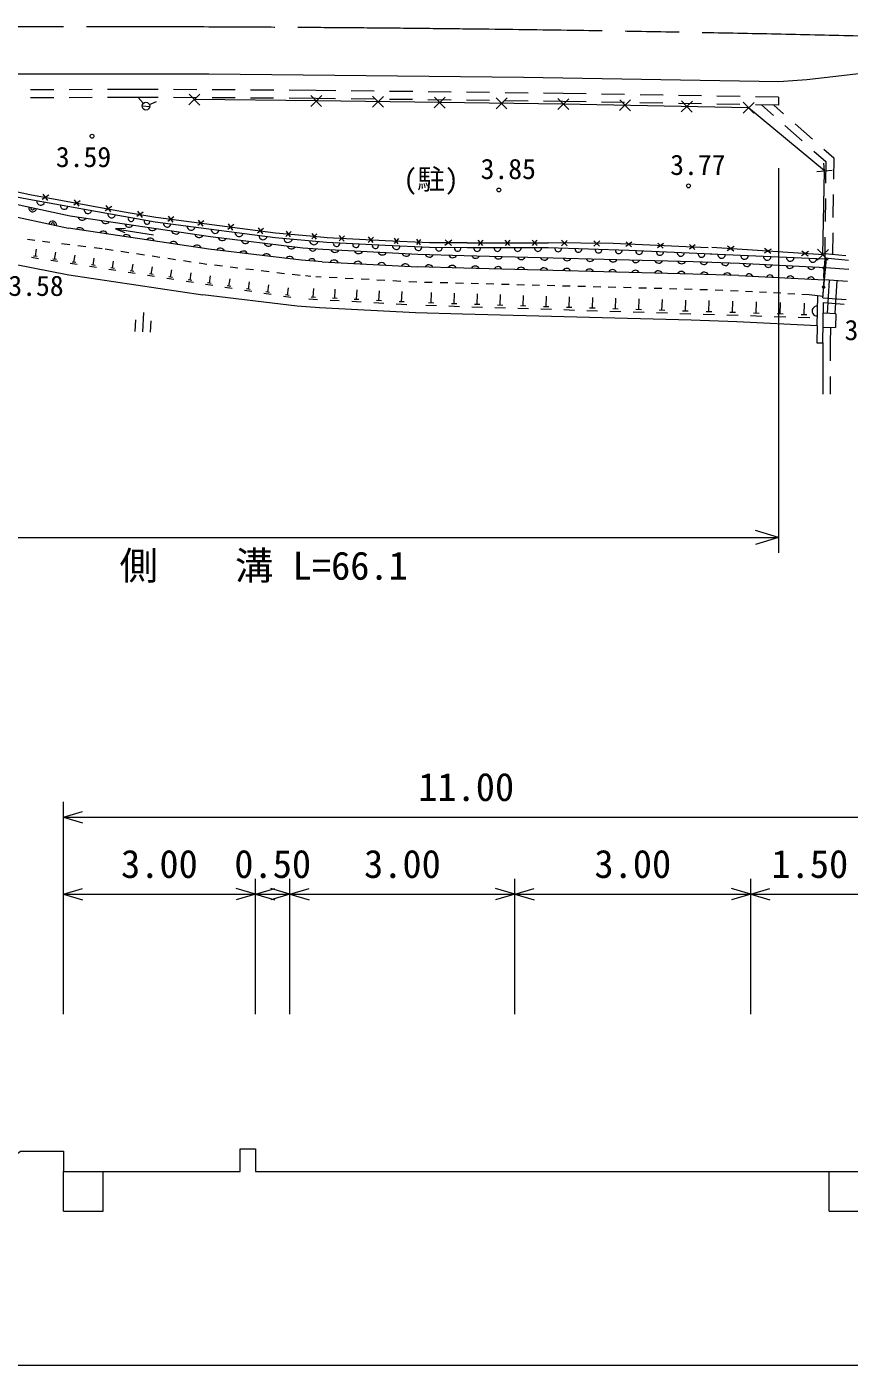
# Model space of a CAD drawing. Units: millimetres, scale not verified. Extents: x 40000 to 680000, y 20000 to 380000.
# Drawn here: x 181985 to 235404, y 205000 to 291997 of the extents above; entities that cross this region are included whole.
import ezdxf
from ezdxf.enums import TextEntityAlignment as Align

# ---------------------------------------------------------------- set-up
doc = ezdxf.new("R2010")
doc.units = ezdxf.units.MM
doc.header["$LTSCALE"] = 1000
doc.linetypes.add('CHAIN', pattern=[18.5, 12, -1.5, 3.5, -1.5])
for name, color, linetype, lineweight in [('M-BGD', 7, 'Continuous', 13), ('M-BMK', 2, 'CHAIN', 13), ('M-BMK-OTRS', 5, 'Continuous', 13), ('M-STR-HTXT', 7, 'Continuous', 13), ('M-TTL-BAND', 7, 'Continuous', 13)]:
    doc.layers.add(name, color=color, linetype=linetype, lineweight=lineweight)
doc.styles.add('ＭＳ ゴシック', font='')
doc.styles.get('ＭＳ ゴシック').set_extended_font_data('MS Gothic')

msp = doc.modelspace()

# ---------------------------------------------------------------- linework, layer by layer
at = {"layer": 'M-BGD'}
for p, q in [((183734, 287904), (182234, 287898)), ((183736, 287384), (182236, 287378)), ((186234, 287916), (184734, 287909)), ((186236, 287396), (184736, 287389)), ((188758, 287927), (187234, 287920)), ((188758, 287407), (187236, 287400)), ((190521, 287917), (188758, 287927)), ((190519, 287397), (188758, 287407)), ((189220, 287394), (189554, 287022)), ((189950, 286936), (190408, 287135)), ((193019, 287383), (191519, 287391)), ((193021, 287903), (191521, 287911)), ((192519, 286915), (193234, 287614)), ((193226, 286907), (192527, 287622)), ((195519, 287369), (194019, 287377)), ((195521, 287889), (194021, 287897)), ((198019, 287355), (196519, 287363)), ((198021, 287875), (196521, 287883)), ((200779, 287339), (199019, 287349)), ((200784, 287859), (199021, 287869)), ((200429, 286825), (201144, 287524)), ((201136, 286817), (200437, 287532)), ((202045, 287323), (200779, 287339)), ((202051, 287843), (200784, 287859)), ((204545, 287293), (203045, 287311)), ((204551, 287813), (203051, 287831)), ((204440, 286774), (205157, 287472)), ((205148, 286765), (204449, 287481)), ((207044, 287262), (205545, 287280)), ((207051, 287782), (205551, 287800)), ((209544, 287231), (208044, 287250)), ((209550, 287751), (208051, 287770)), ((208453, 286723), (209169, 287421)), ((209160, 286714), (208462, 287430)), ((212044, 287200), (210544, 287219)), ((212050, 287720), (210550, 287739)), ((212465, 286672), (213181, 287370)), ((213172, 286663), (212474, 287379)), ((214544, 287170), (213044, 287188)), ((214550, 287690), (213050, 287708)), ((216809, 287142), (215544, 287157)), ((216817, 287662), (215550, 287677)), ((216477, 286621), (217193, 287319)), ((217184, 286612), (216486, 287328)), ((218308, 287116), (216809, 287142)), ((218317, 287636), (216817, 287662)), ((220808, 287072), (219308, 287098)), ((220816, 287592), (219316, 287618)), ((220485, 286546), (221206, 287239)), ((221192, 286532), (220499, 287253)), ((223316, 287549), (221816, 287575)), ((225815, 287505), (224316, 287531)), ((224496, 286469), (225216, 287162)), ((225203, 286455), (224509, 287176)), ((228315, 287462), (226815, 287488)), ((229213, 286378), (228520, 287099)), ((230815, 287419), (229315, 287445)), ((230815, 287419), (230806, 286899)), ((189471, 286850), (189971, 286823)), ((223307, 287029), (221808, 287055)), ((225807, 286985), (224307, 287012)), ((228307, 286942), (226807, 286968)), ((228506, 286392), (229226, 287085)), ((230806, 286899), (229307, 286925)), ((229698, 286918), (230480, 286231)), ((230502, 286904), (231134, 286349)), ((231232, 285572), (232359, 284582)), ((231886, 285690), (233013, 284700)), ((233111, 283922), (233893, 283236)), ((233765, 284040), (234396, 283486)), ((233839, 282141), (233748, 283137)), ((233893, 283236), (233874, 281830)), ((234396, 283486), (234378, 282102)), ((184808, 279692), (171571, 282528)), ((233295, 282594), (234291, 282685)), ((171452, 281767), (184690, 278901)), ((178236, 281546), (182122, 280794)), ((179302, 281727), (182176, 281090)), ((183411, 281045), (182986, 280764)), ((183348, 280698), (183049, 281111)), ((234365, 281102), (234345, 279602)), ((182122, 280794), (188258, 279684)), ((185456, 280675), (185031, 280393)), ((185393, 280328), (185094, 280741)), ((187501, 280305), (187076, 280023)), ((187438, 279958), (187139, 280371)), ((233861, 280830), (233841, 279330)), ((188258, 279684), (190324, 279324)), ((189553, 279942), (189128, 279658)), ((189492, 279594), (189189, 280005)), ((190324, 279324), (198114, 278302)), ((191537, 279645), (191147, 279340)), ((191491, 279295), (191193, 279690)), ((193481, 279391), (193092, 279086)), ((193435, 279041), (193137, 279436)), ((193816, 277544), (184690, 278901)), ((188399, 278889), (187737, 278862)), ((187737, 278862), (190206, 278472)), ((187737, 278862), (188359, 278632)), ((195425, 279136), (195036, 278831)), ((195379, 278786), (195082, 279181)), ((197369, 278881), (196980, 278576)), ((197324, 278531), (197026, 278926)), ((199149, 278688), (198821, 278363)), ((199117, 278337), (198852, 278715)), ((200824, 278538), (200497, 278213)), ((200793, 278187), (200528, 278565)), ((202618, 278419), (202266, 278084)), ((202600, 278067), (202284, 278437)), ((234332, 278602), (234313, 277219)), ((182024, 278188), (182513, 278124)), ((182542, 277074), (182613, 277533)), ((183002, 278059), (183492, 277994)), ((184774, 277827), (184245, 277895)), ((185831, 277690), (185303, 277758)), ((186889, 277553), (186360, 277622)), ((187589, 277459), (187082, 277534)), ((199830, 276820), (193816, 277544)), ((198114, 278302), (201477, 278001)), ((201477, 278001), (205259, 277805)), ((204505, 278321), (204154, 277986)), ((204487, 277969), (204172, 278339)), ((205259, 277805), (208142, 277676)), ((206128, 278243), (205857, 277902)), ((206112, 277890), (205873, 278255)), ((207566, 278179), (207296, 277838)), ((207550, 277826), (207312, 278190)), ((208142, 277676), (210580, 277646)), ((210581, 277946), (208150, 277976)), ((209583, 278135), (209149, 277787)), ((209579, 277782), (209153, 278140)), ((210580, 277646), (215847, 277650)), ((211614, 278123), (211304, 277770)), ((211614, 277770), (211304, 278123)), ((213369, 278125), (213059, 277772)), ((213370, 277772), (213059, 278124)), ((215125, 277773), (214814, 278126)), ((215124, 278126), (214815, 277773)), ((220063, 277902), (215847, 277950)), ((215847, 277650), (221089, 277482)), ((217089, 278112), (216713, 277764)), ((217086, 277759), (216717, 278117)), ((219198, 278089), (218821, 277740)), ((219194, 277736), (218825, 278093)), ((226238, 277637), (220063, 277902)), ((221281, 278000), (220904, 277716)), ((221268, 277700), (220917, 278016)), ((223339, 277912), (222962, 277628)), ((223326, 277612), (222975, 277927)), ((225397, 277823), (225021, 277539)), ((225385, 277524), (225034, 277839)), ((233736, 277175), (226489, 277652)), ((227921, 277709), (227474, 277437)), ((227901, 277409), (227494, 277737)), ((230336, 277550), (229890, 277278)), ((230316, 277250), (229909, 277578)), ((233333, 276831), (234053, 277525)), ((233346, 277538), (234040, 276818)), ((233828, 278330), (233810, 276924)), ((179140, 276974), (184718, 275868)), ((182754, 276923), (182295, 276994)), ((182657, 277056), (182427, 277091)), ((184006, 276731), (183546, 276802)), ((183909, 276864), (183678, 276899)), ((183794, 276881), (183865, 277342)), ((185162, 276671), (184931, 276707)), ((185046, 276689), (185118, 277151)), ((186300, 276496), (186372, 276959)), ((187555, 276303), (187627, 276768)), ((188605, 277308), (188097, 277383)), ((189620, 277157), (189113, 277232)), ((190636, 277006), (190128, 277081)), ((191651, 276855), (191143, 276930)), ((192667, 276704), (192159, 276779)), ((201174, 276726), (199830, 276820)), ((201174, 276726), (207355, 276393)), ((221089, 277482), (226491, 277242)), ((226378, 277235), (233794, 276915)), ((232752, 277391), (232305, 277119)), ((232732, 277091), (232325, 277419)), ((233701, 274387), (233935, 276936)), ((233810, 276924), (233786, 276347)), ((235360, 276814), (233810, 276947)), ((233814, 277264), (235177, 277140)), ((184718, 275868), (193416, 274571)), ((185260, 276538), (184798, 276609)), ((186514, 276345), (186051, 276416)), ((186416, 276478), (186185, 276514)), ((187770, 276151), (187305, 276223)), ((187672, 276285), (187439, 276321)), ((189027, 275958), (188561, 276029)), ((188928, 276092), (188695, 276128)), ((188812, 276110), (188884, 276576)), ((190285, 275764), (189818, 275836)), ((190186, 275899), (189953, 275935)), ((190069, 275917), (190141, 276384)), ((191328, 275723), (191400, 276191)), ((192588, 275529), (192661, 275999)), ((193682, 276553), (193174, 276628)), ((193850, 275336), (193922, 275806)), ((194691, 276431), (194187, 276492)), ((195700, 276310), (195195, 276371)), ((196709, 276188), (196204, 276249)), ((197718, 276067), (197213, 276128)), ((198726, 275945), (198222, 276006)), ((199735, 275824), (199231, 275885)), ((200424, 275776), (200080, 275800)), ((210368, 276317), (207355, 276393)), ((225239, 275924), (210368, 276317)), ((228240, 275821), (225239, 275924)), ((228240, 275821), (233806, 275539)), ((233760, 275697), (233783, 276274)), ((235371, 276228), (233880, 276336)), ((191544, 275570), (191076, 275642)), ((191445, 275705), (191211, 275741)), ((192805, 275376), (192336, 275448)), ((192706, 275511), (192471, 275547)), ((194067, 275182), (193596, 275254)), ((193967, 275317), (193732, 275354)), ((195330, 274987), (194858, 275060)), ((195230, 275123), (194994, 275160)), ((195112, 275141), (195185, 275613)), ((196494, 274929), (196258, 274965)), ((196376, 274947), (196449, 275420)), ((197641, 274753), (197714, 275227)), ((198911, 274558), (198984, 275037)), ((200596, 274415), (200628, 274981)), ((201113, 275728), (200768, 275752)), ((202147, 275672), (201630, 275700)), ((201988, 274343), (202021, 274936)), ((203180, 275617), (202664, 275644)), ((204214, 275561), (203697, 275589)), ((205248, 275505), (204731, 275533)), ((206282, 275450), (205765, 275478)), ((207316, 275394), (206799, 275422)), ((208325, 275369), (207820, 275381)), ((209334, 275343), (208829, 275356)), ((210342, 275317), (209838, 275330)), ((211334, 275291), (210838, 275304)), ((212325, 275265), (211829, 275278)), ((213316, 275239), (212820, 275252)), ((214307, 275212), (213811, 275225)), ((215298, 275186), (214802, 275199)), ((216289, 275160), (215793, 275173)), ((217280, 275134), (216784, 275147)), ((218271, 275108), (217776, 275121)), ((219262, 275082), (218767, 275095)), ((220253, 275055), (219758, 275068)), ((221244, 275029), (220749, 275042)), ((222235, 275003), (221740, 275016)), ((223226, 274977), (222731, 274990)), ((224218, 274951), (223722, 274964)), ((225209, 274925), (224713, 274938)), ((233711, 274470), (233734, 275046)), ((233760, 275697), (233737, 275120)), ((235301, 275430), (233806, 275539)), ((234096, 275524), (233969, 273365)), ((234595, 275495), (234469, 273351)), ((199546, 273832), (193416, 274571)), ((196594, 274793), (196121, 274865)), ((197860, 274598), (197386, 274671)), ((197760, 274734), (197522, 274771)), ((199132, 274402), (198653, 274476)), ((199030, 274540), (198791, 274577)), ((200871, 274258), (200305, 274290)), ((200737, 274407), (200455, 274423)), ((202276, 274178), (201683, 274212)), ((202136, 274335), (201840, 274351)), ((203709, 274097), (203088, 274132)), ((203563, 274261), (203252, 274278)), ((203408, 274269), (203443, 274890)), ((205171, 274014), (204522, 274050)), ((205018, 274185), (204693, 274204)), ((204856, 274194), (204892, 274843)), ((206502, 274108), (206163, 274127)), ((206333, 274118), (206371, 274796)), ((208428, 274032), (208080, 274043)), ((208254, 274038), (208276, 274734)), ((209749, 273990), (209772, 274686)), ((211245, 273942), (211267, 274638)), ((212740, 273894), (212762, 274589)), ((214235, 273846), (214257, 274541)), ((215729, 273798), (215751, 274493)), ((217223, 273750), (217246, 274445)), ((218719, 273703), (218741, 274398)), ((220220, 273656), (220243, 274358)), ((221729, 273610), (221751, 274318)), ((223243, 273563), (223266, 274278)), ((224765, 273516), (224788, 274237)), ((226205, 274890), (225707, 274907)), ((226293, 273469), (226316, 274197)), ((227201, 274856), (226703, 274873)), ((228198, 274822), (227700, 274839)), ((227827, 273421), (227851, 274156)), ((229117, 274773), (228657, 274797)), ((229369, 273373), (229392, 274115)), ((230036, 274723), (229576, 274748)), ((230955, 274674), (230495, 274699)), ((230916, 273326), (230940, 274074)), ((231874, 274624), (231414, 274649)), ((232793, 274575), (232333, 274600)), ((233711, 274470), (232793, 274575)), ((233323, 272561), (233361, 274510)), ((233691, 271443), (233735, 274065)), ((233701, 274387), (235198, 274264)), ((233738, 274065), (235069, 273958)), ((189563, 273418), (189497, 272170)), ((200990, 273732), (199546, 273832)), ((207236, 273396), (200990, 273732)), ((206662, 273929), (205984, 273967)), ((210291, 273318), (207236, 273396)), ((208596, 273852), (207900, 273875)), ((210092, 273804), (209396, 273827)), ((209923, 273984), (209575, 273995)), ((225148, 272925), (210291, 273318)), ((211587, 273757), (210891, 273779)), ((211419, 273936), (211071, 273947)), ((213082, 273709), (212387, 273731)), ((212914, 273888), (212566, 273899)), ((214577, 273661), (213882, 273683)), ((214409, 273840), (214061, 273852)), ((216071, 273613), (215376, 273635)), ((215903, 273793), (215556, 273804)), ((217565, 273565), (216871, 273588)), ((217397, 273745), (217050, 273756)), ((219061, 273518), (218365, 273540)), ((218893, 273697), (218545, 273708)), ((220566, 273469), (219864, 273492)), ((220396, 273651), (220045, 273662)), ((222077, 273421), (221369, 273444)), ((221906, 273604), (221551, 273615)), ((223595, 273373), (222880, 273395)), ((223422, 273557), (223065, 273568)), ((225120, 273324), (224398, 273347)), ((224945, 273510), (224584, 273522)), ((226651, 273275), (225923, 273298)), ((226475, 273463), (226111, 273474)), ((228189, 273226), (227454, 273249)), ((228011, 273415), (227644, 273427)), ((229733, 273176), (228992, 273200)), ((229554, 273368), (229183, 273379)), ((231104, 273320), (230729, 273332)), ((232660, 273272), (232282, 273284)), ((232471, 273278), (232495, 274033)), ((234530, 273349), (233746, 273372)), ((234530, 273349), (234504, 272444)), ((189038, 272945), (188998, 272196)), ((190036, 272892), (189996, 272143)), ((228110, 272824), (225148, 272925)), ((233323, 272561), (228110, 272824)), ((231285, 273127), (230536, 273151)), ((232843, 273077), (232088, 273101)), ((233323, 272561), (233309, 271464)), ((233720, 272466), (234504, 272444)), ((234191, 271437), (234219, 272452)), ((233309, 271464), (233691, 271443)), ((233691, 271443), (233698, 268113)), ((234194, 270275), (234191, 271437)), ((234198, 268114), (234196, 269276))]:
    msp.add_line(p, q, dxfattribs=at)
for points in [[(233693, 277178), (233793, 282639), (228866, 286739), (216835, 286970), (200786, 287174), (192876, 287265)], [(182176, 281090), (188311, 279979), (190370, 279620), (198147, 278601), (200383, 278400), (201498, 278301), (205273, 278105), (208150, 277976), (210581, 277946), (215847, 277950)], [(233880, 276336), (228274, 276621), (225263, 276724), (210389, 277116), (207387, 277193), (201224, 277525), (199906, 277616), (193922, 278337), (184808, 279692)], [(173305, 212651), (181570, 218915), (184360, 218915), (184360, 217599), (195836, 217599), (195836, 219073), (196837, 219073), (196837, 217599), (234108, 217599)], [(184360, 215020), (186940, 215020), (186940, 217614)], [(184360, 215020), (184360, 217599), (186940, 217599)], [(234108, 215020), (236687, 215020), (236687, 217614)], [(234108, 215020), (234108, 217599), (236687, 217599)]]:
    msp.add_lwpolyline(points, dxfattribs=at)
for centre, radius in [((189721, 286837), 250), ((186225, 284882), 125), ((212647, 281390), 125), ((224963, 281654), 125), ((233785, 276311), 75), ((233785, 276311), 37.5), ((233735, 275083), 75), ((233735, 275083), 37.5)]:
    msp.add_circle(centre, radius, dxfattribs=at)
for centre, radius, start, end in [((182363, 280216), 250, 167.90734, 347.90734), ((182363, 280216), 125, 167.90734, 347.90734), ((182891, 280666), 260, 171.94784, 347.53254), ((184425, 280388), 260, 171.94604, 347.53424), ((185959, 280110), 260, 171.94654, 347.53384), ((183669, 279122), 250, 347.78364, 167.78364), ((185588, 279721), 293, 200.80224, 322.28244), ((187107, 279495), 293, 200.80014, 322.28444), ((187493, 279833), 260, 171.94654, 347.53384), ((188764, 279531), 186, 150.03494, 10.19964), ((189797, 279351), 186, 150.03494, 10.19964), ((183669, 279122), 125, 347.78364, 167.78364), ((185429, 278646), 294, 20.86194, 142.22224), ((186950, 278419), 294, 20.86164, 142.22374), ((188471, 278193), 294, 20.86014, 142.22404), ((188626, 279269), 293, 200.80044, 322.28304), ((190146, 279044), 293, 200.80184, 322.28284), ((191105, 279234), 262, 175.18544, 349.87374), ((191665, 278818), 293, 200.80074, 322.28394), ((192663, 279029), 262, 175.18484, 349.87444), ((193184, 278592), 293, 200.80074, 322.28394), ((194221, 278825), 262, 175.18594, 349.87324), ((195779, 278621), 262, 175.18544, 349.87374), ((197336, 278417), 262, 175.18424, 349.87484), ((189992, 277967), 294, 20.86014, 142.22404), ((191513, 277741), 294, 20.86014, 142.22404), ((193034, 277515), 294, 20.86184, 142.22244), ((194551, 277317), 287, 21.68704, 144.57544), ((194686, 278381), 285, 201.42624, 324.83674), ((196182, 278201), 285, 201.42794, 324.83504), ((197678, 278021), 285, 201.42754, 324.83654), ((198957, 278260), 283, 181.64404, 348.12144), ((199174, 277841), 285, 201.42784, 324.83514), ((200571, 277657), 237, 197.49524, 334.53524), ((200639, 278110), 283, 181.64404, 348.12144), ((202105, 277932), 214, 167.18904, 6.86904), ((203366, 277867), 214, 167.18824, 6.86844), ((204626, 277801), 214, 167.18824, 6.86844), ((205979, 277763), 241, 175.22264, 359.65994), ((207420, 277699), 241, 175.22324, 359.65934), ((208751, 277626), 208, 167.50144, 11.09504), ((209970, 277611), 208, 167.50064, 11.09454), ((211238, 277618), 221, 172.59914, 7.48054), ((212555, 277619), 221, 172.59914, 7.48054), ((213872, 277620), 221, 172.59914, 7.48054), ((215189, 277621), 221, 172.60044, 7.48054), ((216501, 277599), 220, 170.46794, 5.85124), ((217812, 277557), 220, 170.46794, 5.85124), ((219122, 277515), 220, 170.46974, 5.84944), ((196055, 277136), 287, 21.68844, 144.57524), ((197558, 276955), 287, 21.68704, 144.57544), ((199062, 276774), 287, 21.68844, 144.57524), ((200496, 276680), 243, 18.54854, 153.48294), ((201939, 276538), 297, 26.55504, 147.28584), ((202002, 277628), 296, 206.41414, 327.42774), ((203484, 276455), 297, 26.55484, 147.28724), ((203543, 277545), 296, 206.41414, 327.42774), ((205030, 276372), 297, 26.55504, 147.28584), ((205083, 277463), 296, 206.41414, 327.42774), ((206624, 277380), 296, 206.41414, 327.42774), ((208141, 277308), 284, 206.66674, 330.41334), ((209642, 277269), 284, 206.66684, 330.41334), ((211136, 277227), 280, 206.15034, 330.82384), ((212624, 277187), 280, 206.15014, 330.82524), ((214111, 277148), 280, 206.15014, 330.82524), ((215598, 277109), 280, 206.15184, 330.82354), ((217086, 277070), 280, 206.15014, 330.82524), ((218573, 277030), 280, 206.15184, 330.82354), ((220061, 276991), 280, 206.15014, 330.82524), ((220432, 277473), 220, 170.46904, 5.85004), ((221548, 276952), 280, 206.15034, 330.82384), ((221763, 277428), 227, 171.51944, 3.40264), ((223036, 276913), 280, 206.15014, 330.82524), ((223113, 277368), 227, 171.51884, 3.40334), ((224464, 277308), 227, 171.51944, 3.40264), ((224523, 276873), 280, 206.14964, 330.82574), ((225815, 277248), 227, 171.51874, 3.40214), ((225966, 276798), 256, 201.85414, 333.01284), ((227119, 277200), 248, 176.94024, 358.11854), ((228602, 277136), 248, 176.94024, 358.11854), ((230086, 277072), 248, 176.94024, 358.11854), ((231569, 277008), 248, 176.93904, 358.11974), ((233052, 276944), 248, 176.93904, 358.11974), ((206575, 276289), 297, 26.55484, 147.28724), ((208105, 276239), 285, 26.85054, 150.22944), ((209612, 276201), 285, 26.85054, 150.22944), ((211108, 276167), 280, 26.13844, 150.83654), ((212596, 276128), 280, 26.13824, 150.83794), ((214083, 276089), 280, 26.13904, 150.83594), ((215570, 276049), 280, 26.13904, 150.83594), ((217057, 276010), 280, 26.13874, 150.83744), ((218544, 275971), 280, 26.13844, 150.83654), ((220031, 275932), 280, 26.13844, 150.83654), ((221518, 275892), 280, 26.13874, 150.83734), ((223005, 275853), 280, 26.13904, 150.83594), ((224492, 275814), 280, 26.13844, 150.83654), ((225985, 275765), 284, 26.16144, 149.91474), ((227361, 276736), 256, 201.85414, 333.01284), ((227485, 275713), 284, 26.16184, 149.91424), ((228757, 276673), 256, 201.85414, 333.01284), ((228905, 275696), 242, 19.35214, 154.83624), ((230153, 276610), 256, 201.85414, 333.01284), ((230244, 275628), 242, 19.35274, 154.83564), ((231548, 276548), 256, 201.85414, 333.01284), ((231583, 275560), 242, 19.35214, 154.83624), ((232944, 276485), 256, 201.85414, 333.01284), ((232922, 275492), 242, 19.35214, 154.83624), ((233312, 273519), 320, 83.61254, 274.20254)]:
    msp.add_arc(centre, radius, start, end, dxfattribs=at)
at = {"layer": 'M-BMK'}
for centre, radius, start, end in [((185657, -1810239), 2102236, 89.66738, 90.21247), ((185619, -1812440), 2104437, 89.29278, 89.6667), ((185377, -1828418), 2120418, 89.12224, 89.29157), ((185621, -1809905), 2101902, 88.57599, 89.12117)]:
    msp.add_arc(centre, radius, start, end, dxfattribs=at)
at = {"layer": 'M-BMK-OTRS'}
msp.add_lwpolyline([(299912, 285866), (294518, 286377), (286710, 287434), (275909, 288987), (271039, 289479), (249452, 290026), (244437, 289839), (236960, 289042), (232645, 288549), (230822, 288425), (214243, 288709), (193815, 288919), (178236, 288926), (159773, 288790), (141132, 288507), (129966, 288211)], dxfattribs=at)
at = {"layer": 'M-STR-HTXT'}
for p, q in [((230815, 282805), (230815, 257806)), ((230815, 258806), (229315, 259256)), ((163926, 258806), (230815, 258806)), ((230815, 258806), (229315, 258356)), ((184360, 227829), (184360, 241622)), ((184360, 240622), (185610, 240997)), ((184360, 240622), (236687, 240622)), ((184360, 240622), (185610, 240247)), ((184360, 235622), (185610, 235997)), ((196837, 235622), (195587, 235997)), ((196837, 227829), (196837, 236622)), ((196837, 235622), (198087, 235997)), ((199081, 235622), (197831, 235997)), ((199081, 227829), (199081, 236622)), ((199081, 235622), (200331, 235997)), ((213689, 235622), (212439, 235997)), ((213689, 227829), (213689, 236622)), ((213689, 235622), (214939, 235997)), ((229008, 235622), (227758, 235997)), ((229008, 227829), (229008, 236622)), ((229008, 235622), (230258, 235997)), ((184360, 235622), (196837, 235622)), ((184360, 235622), (185610, 235247)), ((196837, 235622), (195587, 235247)), ((196837, 235622), (199081, 235622)), ((196837, 235622), (198087, 235247)), ((199081, 235622), (197831, 235247)), ((199081, 235622), (213689, 235622)), ((199081, 235622), (200331, 235247)), ((213689, 235622), (212439, 235247)), ((213689, 235622), (229008, 235622)), ((213689, 235622), (214939, 235247)), ((229008, 235622), (227758, 235247)), ((229008, 235622), (236687, 235622)), ((229008, 235622), (230258, 235247))]:
    msp.add_line(p, q, dxfattribs=at)
at = {"layer": 'M-TTL-BAND'}
msp.add_line((40000, 205000), (579000, 205000), dxfattribs=at)

# ---------------------------------------------------------------- texts
at = {"layer": 'M-BGD', "style": 'ＭＳ ゴシック'}
for s, p in [('3.59', (183873, 282482)), ('3.77', (223778, 281968)), ('3.85', (211462, 281703)), ('3.58', (180788, 274108)), ('3.64', (235102, 271233))]:
    msp.add_text(s, height=1320, dxfattribs=at).set_placement(p, align=Align.BOTTOM_LEFT)
msp.add_text('(駐)', height=1320, dxfattribs=at).set_placement((208241, 282085), align=Align.MIDDLE_CENTER)
at = {"layer": 'M-STR-HTXT', "style": 'ＭＳ ゴシック'}
for s, p in [('側\u3000\u3000溝 L=66.1', (197371, 255506)), ('11.00', (210524, 241122)), ('3.00', (190599, 236122)), ('0.50', (197959, 236122)), ('3.00', (206385, 236122)), ('3.00', (221348, 236122)), ('1.50', (232847, 236122))]:
    msp.add_text(s, height=1833, dxfattribs=at).set_placement(p, align=Align.BOTTOM_CENTER)

doc.saveas('drawing.dxf')
